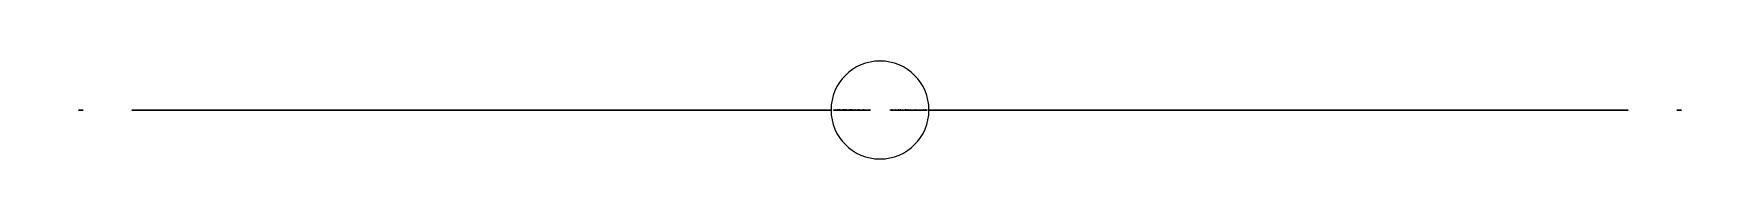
# Model space of a CAD drawing. Header units: millimetres. Extents: x -94 to 94, y -36 to -25.
import ezdxf

# ---------------------------------------------------------------- set-up
doc = ezdxf.new("R2010")
doc.units = ezdxf.units.MM
doc.layers.add('Facebinder', color=7, linetype='CONTINUOUS')

msp = doc.modelspace()

# ---------------------------------------------------------------- linework, layer by layer
at = {"layer": 'Facebinder'}
for p, q in [((-89.4677, -30.5, 49.0347), (-89.4677, -30.5, -49.0347)), ((-83.0347, -30.5, -55.4677), (-5.9653, -30.5, -55.4677)), ((-5.9653, -30.5, 55.4677), (-83.0347, -30.5, 55.4677)), ((-5.10943, -30.5, 5.48711), (-5.10943, -30.5, 4.04199)), ((-5.10943, -30.5, 4.04199), (-1.10943, -30.5, 4.04199)), ((-1.09419, -30.5, -8.28728), (-5.10943, -30.5, -8.28728)), ((-5.10943, -30.5, -8.28728), (-5.10943, -30.5, -8.77813)), ((-5.10943, -30.5, -8.77813), (-1.98138, -30.5, -8.77813)), ((-5.10943, -30.5, 9.5237), (-5.10943, -30.5, 8.07858)), ((-5.10943, -30.5, 8.07858), (-1.10943, -30.5, 8.07858)), ((-4.1826, -30.5, -3.84825), (-4.13992, -30.5, -3.37569)), ((-4.06065, -30.5, -7.02813), (-4.01797, -30.5, -6.51289)), ((-3.27712, -30.5, -6.47935), (-3.21614, -30.5, -6.93972)), ((-3.21614, -30.5, -6.93972), (-1.16126, -30.5, -6.55252)), ((-1.63077, -30.5, -6.15923), (-2.70395, -30.5, -6.37569)), ((-2.57285, -30.5, -9.75984), (-2.09724, -30.5, -9.75984)), ((-1.16126, -30.5, -4.56472), (-1.63077, -30.5, -4.56472)), ((-1.63077, -30.5, -4.56472), (-1.63077, -30.5, -6.15923)), ((-1.16126, -30.5, -6.55252), (-1.16126, -30.5, -4.56472)), ((-1.10943, -30.5, 4.04199), (-1.10943, -30.5, 5.42004)), ((-1.10943, -30.5, 8.07858), (-1.10943, -30.5, 9.45663)), ((-1.09419, -30.5, -8.60435), (-1.09419, -30.5, -8.28728)), ((1.18538, -30.5, 13.2463), (1.18538, -30.5, 11.8011)), ((1.18538, -30.5, 11.8011), (5.18538, -30.5, 11.8011)), ((5.18538, -30.5, 10.9139), (1.18538, -30.5, 10.9139)), ((1.18538, -30.5, 10.9139), (1.18538, -30.5, 10.3713)), ((1.18538, -30.5, 10.3713), (4.32562, -30.5, 8.2676)), ((4.32562, -30.5, 8.2676), (1.18538, -30.5, 8.2676)), ((1.18538, -30.5, 8.2676), (1.18538, -30.5, 7.7615)), ((1.18538, -30.5, 7.7615), (5.18538, -30.5, 7.7615)), ((5.18538, -30.5, 2.56638), (1.18538, -30.5, 2.56638)), ((1.18538, -30.5, 2.56638), (1.18538, -30.5, 2.05724)), ((1.18538, -30.5, 2.05724), (4.53294, -30.5, 2.05724)), ((4.53294, -30.5, 2.05724), (1.18538, -30.5, 0.88955)), ((1.18538, -30.5, 0.88955), (1.18538, -30.5, 0.41394)), ((1.18538, -30.5, 0.41394), (4.59086, -30.5, -0.74459)), ((4.59086, -30.5, -0.74459), (1.18538, -30.5, -0.74459)), ((1.18538, -30.5, -0.74459), (1.18538, -30.5, -1.25374)), ((1.18538, -30.5, -1.25374), (5.18538, -30.5, -1.25374)), ((5.18538, -30.5, -2.08911), (1.18538, -30.5, -2.08911)), ((1.18538, -30.5, -2.08911), (1.18538, -30.5, -2.59825)), ((1.18538, -30.5, -2.59825), (4.53294, -30.5, -2.59825)), ((4.53294, -30.5, -2.59825), (1.18538, -30.5, -3.76593)), ((1.18538, -30.5, -3.76593), (1.18538, -30.5, -4.24154)), ((1.18538, -30.5, -4.24154), (4.59086, -30.5, -5.40008)), ((4.59086, -30.5, -5.40008), (1.18538, -30.5, -5.40008)), ((1.18538, -30.5, -5.40008), (1.18538, -30.5, -5.90923)), ((1.18538, -30.5, -5.90923), (5.18538, -30.5, -5.90923)), ((1.18538, -30.5, -6.91837), (2.39574, -30.5, -7.38179)), ((2.39574, -30.5, -9.05862), (1.18538, -30.5, -9.49764)), ((1.18538, -30.5, -9.49764), (1.18538, -30.5, -10.0586)), ((1.18538, -30.5, -10.0586), (5.18538, -30.5, -8.52203)), ((5.18538, -30.5, -7.94886), (1.18538, -30.5, -6.31472)), ((1.18538, -30.5, -6.31472), (1.18538, -30.5, -6.91837)), ((5.18538, -30.5, -10.5037), (1.18538, -30.5, -10.5037)), ((1.18538, -30.5, -10.5037), (1.18538, -30.5, -11.0342)), ((1.18538, -30.5, -11.0342), (3.06952, -30.5, -11.0342)), ((3.06952, -30.5, -13.1074), (1.18538, -30.5, -13.1074)), ((1.18538, -30.5, -13.1074), (1.18538, -30.5, -13.6379)), ((1.18538, -30.5, -13.6379), (5.18538, -30.5, -13.6379)), ((5.18538, -30.5, 8.30419), (2.04513, -30.5, 10.4078)), ((2.04513, -30.5, 10.4078), (5.18538, -30.5, 10.4078)), ((5.18538, -30.5, -0.45801), (2.35306, -30.5, 0.49016)), ((5.18538, -30.5, -5.1135), (2.35306, -30.5, -4.16533)), ((2.39574, -30.5, -7.38179), (2.39574, -30.5, -9.05862)), ((2.40184, -30.5, 0.89565), (5.18538, -30.5, 1.85602)), ((2.40184, -30.5, -3.75984), (5.18538, -30.5, -2.79947)), ((3.06952, -30.5, -11.0342), (3.06952, -30.5, -13.1074)), ((5.18538, -30.5, -13.1074), (3.54208, -30.5, -13.1074)), ((3.54208, -30.5, -13.1074), (3.54208, -30.5, -11.0342)), ((3.54208, -30.5, -11.0342), (5.18538, -30.5, -11.0342)), ((5.18538, -30.5, 11.8011), (5.18538, -30.5, 13.1792)), ((5.18538, -30.5, 7.7615), (5.18538, -30.5, 8.30419)), ((5.18538, -30.5, 10.4078), (5.18538, -30.5, 10.9139)), ((5.18538, -30.5, -1.25374), (5.18538, -30.5, -0.45801)), ((5.18538, -30.5, 1.85602), (5.18538, -30.5, 2.56638)), ((5.18538, -30.5, -5.90923), (5.18538, -30.5, -5.1135)), ((5.18538, -30.5, -2.79947), (5.18538, -30.5, -2.08911)), ((5.18538, -30.5, -8.52203), (5.18538, -30.5, -7.94886)), ((5.18538, -30.5, -13.6379), (5.18538, -30.5, -13.1074)), ((5.18538, -30.5, -11.0342), (5.18538, -30.5, -10.5037)), ((83.0347, -30.5, 55.4677), (5.9653, -30.5, 55.4677)), ((5.9653, -30.5, -55.4677), (83.0347, -30.5, -55.4677)), ((89.4677, -30.5, -49.0347), (89.4677, -30.5, 49.0347))]:
    msp.add_line(p, q, dxfattribs=at)
for centre, radius, start, end in [((-89, -30.5, 55), 5.46561, 0, 0), ((0, -30.5, -55), 5.46561, 0, 180), ((89, -30.5, -55), 5.46561, 180, 180), ((-89, -30.5, -55), 0.02931, 0, 0), ((0, -30.5, 55), 5.46561, 180, 0), ((89, -30.5, 55), 0.02931, 180, 180)]:
    msp.add_arc(centre, radius, start, end, dxfattribs=at)
for points, degree, knots in [([(-89.4677, -30.5, -49.0347), (-89.4677, -30.5, -49.1828), (-89.3967, -30.5, -49.3307), (-89.2808, -30.5, -49.4242), (-89.1939, -30.5, -49.4943), (-89.0817, -30.5, -49.5338), (-88.9707, -30.5, -49.5344)], 3, [-0.0777298, -0.0777298, -0.0777298, -0.0777298, -0.0333128, -0.0333128, -0.0333128, 0, 0, 0, 0]), ([(-88.9707, -30.5, 49.5344), (-89.1187, -30.5, 49.5336), (-89.2663, -30.5, 49.4618), (-89.3592, -30.5, 49.3454), (-89.4288, -30.5, 49.2582), (-89.4677, -30.5, 49.1457), (-89.4677, -30.5, 49.0347)], 3, [-0.0777298, -0.0777298, -0.0777298, -0.0777298, -0.0333128, -0.0333128, -0.0333128, 0, 0, 0, 0]), ([(-83.5344, -30.5, -54.9707), (-83.5336, -30.5, -55.1187), (-83.4618, -30.5, -55.2663), (-83.3454, -30.5, -55.3592), (-83.2582, -30.5, -55.4288), (-83.1457, -30.5, -55.4677), (-83.0347, -30.5, -55.4677)], 3, [-0.0777298, -0.0777298, -0.0777298, -0.0777298, -0.0333128, -0.0333128, -0.0333128, 0, 0, 0, 0]), ([(-83.0347, -30.5, 55.4677), (-83.1828, -30.5, 55.4677), (-83.3307, -30.5, 55.3967), (-83.4242, -30.5, 55.2808), (-83.4943, -30.5, 55.1939), (-83.5338, -30.5, 55.0817), (-83.5344, -30.5, 54.9707)], 3, [-0.0777298, -0.0777298, -0.0777298, -0.0777298, -0.0333128, -0.0333128, -0.0333128, 0, 0, 0, 0]), ([(-5.46561, -30.5, 54.9707), (-5.46621, -30.5, 55.0817), (-5.50566, -30.5, 55.1939), (-5.57577, -30.5, 55.2808), (-5.66926, -30.5, 55.3967), (-5.81724, -30.5, 55.4677), (-5.9653, -30.5, 55.4677)], 3, [-0.0777298, -0.0777298, -0.0777298, -0.0777298, -0.044417, -0.044417, -0.044417, 0, 0, 0, 0]), ([(-5.9653, -30.5, -55.4677), (-5.81724, -30.5, -55.4677), (-5.66926, -30.5, -55.3967), (-5.57577, -30.5, -55.2808), (-5.50566, -30.5, -55.1939), (-5.46621, -30.5, -55.0817), (-5.46561, -30.5, -54.9707)], 3, [-0.0777298, -0.0777298, -0.0777298, -0.0777298, -0.0333128, -0.0333128, -0.0333128, 0, 0, 0, 0]), ([(-3.13687, -30.5, 1.79199), (-3.84114, -30.5, 1.79199), (-4.27407, -30.5, 1.64717), (-4.70699, -30.5, 1.50236), (-4.94175, -30.5, 1.21425), (-5.17651, -30.5, 0.92614), (-5.17651, -30.5, 0.49016)], 2, [0, 0, 0, 1, 1, 2, 2, 3, 3, 3]), ([(-3.02712, -30.5, -1.29337), (-3.79541, -30.5, -1.29337), (-4.24815, -30.5, -1.45953), (-4.7009, -30.5, -1.62569), (-4.9387, -30.5, -1.95496), (-5.17651, -30.5, -2.28423), (-5.17651, -30.5, -2.7263)], 2, [0, 0, 0, 1, 1, 2, 2, 3, 3, 3]), ([(-5.17651, -30.5, -2.7263), (-5.17651, -30.5, -3.19276), (-4.91584, -30.5, -3.49002), (-4.65517, -30.5, -3.78728), (-4.1826, -30.5, -3.84825)], 2, [0, 0, 0, 1, 1, 2, 2, 2]), ([(-5.17651, -30.5, -5.74155), (-5.17651, -30.5, -6.28728), (-4.87163, -30.5, -6.63331), (-4.56675, -30.5, -6.97935), (-4.06065, -30.5, -7.02813)], 2, [0, 0, 0, 1, 1, 2, 2, 2]), ([(-3.08809, -30.5, 7.34992), (-3.54236, -30.5, 7.34992), (-3.89449, -30.5, 7.24321), (-4.24663, -30.5, 7.1365), (-4.47681, -30.5, 6.97035), (-4.70699, -30.5, 6.80419), (-4.83962, -30.5, 6.60602), (-5.10715, -30.5, 6.2112), (-5.10943, -30.5, 5.48711)], 2, [0, 0, 0, 1, 1, 2, 2, 3, 3, 5, 5, 5]), ([(-3.08809, -30.5, 11.3865), (-3.54236, -30.5, 11.3865), (-3.89449, -30.5, 11.2798), (-4.24663, -30.5, 11.1731), (-4.47681, -30.5, 11.0069), (-4.70699, -30.5, 10.8408), (-4.83962, -30.5, 10.6426), (-5.10715, -30.5, 10.2478), (-5.10943, -30.5, 9.5237)], 2, [0, 0, 0, 1, 1, 2, 2, 3, 3, 5, 5, 5]), ([(-4.13992, -30.5, -3.37569), (-4.47224, -30.5, -3.31472), (-4.62315, -30.5, -3.14551), (-4.77407, -30.5, -2.9763), (-4.77407, -30.5, -2.71411)], 2, [0, 0, 0, 1, 1, 2, 2, 2]), ([(-4.77407, -30.5, -2.71411), (-4.77407, -30.5, -2.4885), (-4.67041, -30.5, -2.31624), (-4.56675, -30.5, -2.14398), (-4.39297, -30.5, -2.03575), (-4.21919, -30.5, -1.92752), (-3.92498, -30.5, -1.85435), (-3.63077, -30.5, -1.78118), (-3.32285, -30.5, -1.78118)], 2, [0, 0, 0, 1, 1, 2, 2, 3, 3, 4, 4, 4]), ([(-4.01797, -30.5, -6.51289), (-4.39602, -30.5, -6.45496), (-4.58504, -30.5, -6.24764), (-4.77407, -30.5, -6.04033), (-4.77407, -30.5, -5.74459)], 2, [0, 0, 0, 1, 1, 2, 2, 2]), ([(-4.77407, -30.5, -5.74459), (-4.77407, -30.5, -5.38484), (-4.50577, -30.5, -5.14094), (-4.23748, -30.5, -4.89703), (-3.79541, -30.5, -4.89703)], 2, [0, 0, 0, 1, 1, 2, 2, 2]), ([(-3.79541, -30.5, -4.89703), (-3.37468, -30.5, -4.89703), (-3.13077, -30.5, -5.13179), (-2.88687, -30.5, -5.36655), (-2.88687, -30.5, -5.75069)], 2, [0, 0, 0, 1, 1, 2, 2, 2]), ([(-3.75273, -30.5, -2.7385), (-3.75273, -30.5, -3.23545), (-3.39297, -30.5, -3.57844), (-3.03321, -30.5, -3.92142), (-2.4448, -30.5, -3.92142)], 2, [0, 0, 0, 1, 1, 2, 2, 2]), ([(-3.22529, -30.5, -1.78423), (-3.46004, -30.5, -1.93057), (-3.60638, -30.5, -2.18514), (-3.75273, -30.5, -2.43972), (-3.75273, -30.5, -2.7385)], 2, [0, 0, 0, 1, 1, 2, 2, 2]), ([(-2.45395, -30.5, -5.61959), (-2.45395, -30.5, -5.0952), (-2.81675, -30.5, -4.73545), (-3.17956, -30.5, -4.37569), (-3.74968, -30.5, -4.37569)], 2, [0, 0, 0, 1, 1, 2, 2, 2]), ([(-2.88687, -30.5, -5.75069), (-2.88687, -30.5, -5.9885), (-2.9951, -30.5, -6.17905), (-3.10334, -30.5, -6.36959), (-3.27712, -30.5, -6.47935)], 2, [0, 0, 0, 1, 1, 2, 2, 2]), ([(-3.13687, -30.5, -0.81472), (-2.42651, -30.5, -0.81472), (-1.99358, -30.5, -0.66838), (-1.56065, -30.5, -0.52203), (-1.32742, -30.5, -0.23545), (-1.09419, -30.5, 0.05114), (-1.09419, -30.5, 0.49016)], 2, [0, 0, 0, 1, 1, 2, 2, 3, 3, 3]), ([(-1.09419, -30.5, 0.49016), (-1.0926, -30.5, 0.91588), (-1.27362, -30.5, 1.24686), (-1.59724, -30.5, 1.4551), (-1.75984, -30.5, 1.55978), (-1.95801, -30.5, 1.64209), (-2.19175, -30.5, 1.70205), (-2.42549, -30.5, 1.76201), (-2.74053, -30.5, 1.79199), (-3.13687, -30.5, 1.79199)], 3, [0, 0, 0, 0, 2, 2, 2, 3, 3, 3, 4, 4, 4, 4]), ([(-1.09419, -30.5, -2.66533), (-1.09419, -30.5, -2.27508), (-1.30456, -30.5, -1.95191), (-1.51492, -30.5, -1.62874), (-1.90364, -30.5, -1.46106), (-2.29236, -30.5, -1.29337), (-3.02712, -30.5, -1.29337)], 2, [0, 0, 0, 1, 1, 2, 2, 3, 3, 3]), ([(-1.98138, -30.5, -8.77813), (-2.14907, -30.5, -8.95496), (-2.31827, -30.5, -9.24307), (-2.48748, -30.5, -9.53118), (-2.57285, -30.5, -9.75984)], 2, [0, 0, 0, 1, 1, 2, 2, 2]), ([(-2.4448, -30.5, -3.92142), (-1.83504, -30.5, -3.92142), (-1.46462, -30.5, -3.56319), (-1.09419, -30.5, -3.20496), (-1.09419, -30.5, -2.66533)], 2, [0, 0, 0, 1, 1, 2, 2, 2]), ([(-2.09724, -30.5, -9.75984), (-1.90517, -30.5, -9.34825), (-1.62925, -30.5, -9.04033), (-1.35334, -30.5, -8.7324), (-1.09419, -30.5, -8.60435)], 2, [0, 0, 0, 1, 1, 2, 2, 2]), ([(3.17928, -30.5, 7.08467), (2.57257, -30.5, 7.08467), (2.09239, -30.5, 6.83925), (1.61221, -30.5, 6.59382), (1.36525, -30.5, 6.1426), (1.1183, -30.5, 5.69138), (1.1183, -30.5, 5.17309)], 2, [0, 0, 0, 1, 1, 2, 2, 3, 3, 3]), ([(1.1183, -30.5, 5.17309), (1.1183, -30.5, 4.60602), (1.39117, -30.5, 4.16089), (1.66403, -30.5, 3.71577), (2.13507, -30.5, 3.48711), (2.60611, -30.5, 3.25846), (3.13355, -30.5, 3.25846)], 2, [0, 0, 0, 1, 1, 2, 2, 3, 3, 3]), ([(3.20672, -30.5, 15.1091), (2.75245, -30.5, 15.1091), (2.40032, -30.5, 15.0024), (2.04818, -30.5, 14.8957), (1.818, -30.5, 14.7295), (1.58782, -30.5, 14.5633), (1.45519, -30.5, 14.3652), (1.18766, -30.5, 13.9703), (1.18538, -30.5, 13.2463)], 2, [0, 0, 0, 1, 1, 2, 2, 3, 3, 5, 5, 5]), ([(3.13355, -30.5, 3.25846), (4.1305, -30.5, 3.25846), (4.693, -30.5, 3.79352), (5.2555, -30.5, 4.32858), (5.2555, -30.5, 5.17309)], 2, [0, 0, 0, 1, 1, 2, 2, 2]), ([(5.2555, -30.5, 5.17309), (5.2555, -30.5, 5.72797), (4.99025, -30.5, 6.17309), (4.72501, -30.5, 6.61821), (4.25245, -30.5, 6.85144), (3.77989, -30.5, 7.08467), (3.17928, -30.5, 7.08467)], 2, [0, 0, 0, 1, 1, 2, 2, 3, 3, 3]), ([(5.9653, -30.5, 55.4677), (5.81724, -30.5, 55.4677), (5.66926, -30.5, 55.3967), (5.57578, -30.5, 55.2808), (5.50566, -30.5, 55.1939), (5.46621, -30.5, 55.0817), (5.46561, -30.5, 54.9707)], 3, [-0.0777298, -0.0777298, -0.0777298, -0.0777298, -0.0333128, -0.0333128, -0.0333128, 0, 0, 0, 0]), ([(5.46561, -30.5, -54.9707), (5.4664, -30.5, -55.1187), (5.53816, -30.5, -55.2663), (5.65456, -30.5, -55.3592), (5.74185, -30.5, -55.4289), (5.85426, -30.5, -55.4677), (5.9653, -30.5, -55.4677)], 3, [-0.0777298, -0.0777298, -0.0777298, -0.0777298, -0.0333128, -0.0333128, -0.0333128, 0, 0, 0, 0]), ([(83.5344, -30.5, 54.9707), (83.5336, -30.5, 55.1187), (83.4618, -30.5, 55.2663), (83.3454, -30.5, 55.3592), (83.2581, -30.5, 55.4288), (83.1457, -30.5, 55.4677), (83.0347, -30.5, 55.4677)], 3, [-0.0777298, -0.0777298, -0.0777298, -0.0777298, -0.0333128, -0.0333128, -0.0333128, 0, 0, 0, 0]), ([(83.0347, -30.5, -55.4677), (83.1828, -30.5, -55.4677), (83.3307, -30.5, -55.3967), (83.4242, -30.5, -55.2808), (83.4943, -30.5, -55.1939), (83.5338, -30.5, -55.0817), (83.5344, -30.5, -54.9707)], 3, [-0.0777298, -0.0777298, -0.0777298, -0.0777298, -0.0333128, -0.0333128, -0.0333128, 0, 0, 0, 0]), ([(89.4677, -30.5, 49.0347), (89.4677, -30.5, 49.1828), (89.3967, -30.5, 49.3307), (89.2808, -30.5, 49.4242), (89.1939, -30.5, 49.4943), (89.0817, -30.5, 49.5338), (88.9707, -30.5, 49.5344)], 3, [-0.0777298, -0.0777298, -0.0777298, -0.0777298, -0.0333128, -0.0333128, -0.0333128, 0, 0, 0, 0]), ([(88.9707, -30.5, -49.5344), (89.1187, -30.5, -49.5336), (89.2663, -30.5, -49.4618), (89.3592, -30.5, -49.3454), (89.4288, -30.5, -49.2581), (89.4677, -30.5, -49.1457), (89.4677, -30.5, -49.0347)], 3, [-0.0777298, -0.0777298, -0.0777298, -0.0777298, -0.0333128, -0.0333128, -0.0333128, 0, 0, 0, 0])]:
    msp.add_open_spline(points, degree=degree, knots=knots, dxfattribs=at)
for points, degree in [([(-5.17651, -30.5, 0.49016), (-5.17651, -30.5, -0.08911), (-4.76492, -30.5, -0.41837)], 2), ([(-4.69175, -30.5, -4.69276), (-5.17651, -30.5, -5.07691), (-5.17651, -30.5, -5.74155)], 2), ([(-4.76492, -30.5, -0.41837), (-4.26187, -30.5, -0.81472), (-3.13687, -30.5, -0.81472)], 2), ([(-3.74968, -30.5, -4.37569), (-4.29541, -30.5, -4.37569), (-4.69175, -30.5, -4.69276)], 2), ([(-3.32285, -30.5, -1.78118), (-3.29236, -30.5, -1.78118), (-3.22529, -30.5, -1.78423)], 2), ([(-1.45395, -30.5, 6.71882), (-1.80443, -30.5, 7.1419), (-2.37582, -30.5, 7.3496), (-3.08809, -30.5, 7.34992)], 3), ([(-1.45395, -30.5, 10.7554), (-1.80443, -30.5, 11.1785), (-2.37582, -30.5, 11.3862), (-3.08809, -30.5, 11.3865)], 3), ([(-2.70395, -30.5, -6.37569), (-2.45395, -30.5, -6.01594), (-2.45395, -30.5, -5.61959)], 2), ([(-1.16736, -30.5, 6.13345), (-1.24663, -30.5, 6.47797), (-1.45395, -30.5, 6.71882)], 2), ([(-1.16736, -30.5, 10.17), (-1.24663, -30.5, 10.5146), (-1.45395, -30.5, 10.7554)], 2), ([(-1.10943, -30.5, 5.42004), (-1.10943, -30.5, 5.8865), (-1.16736, -30.5, 6.13345)], 2), ([(-1.10943, -30.5, 9.45663), (-1.10943, -30.5, 9.92309), (-1.16736, -30.5, 10.17)], 2), ([(2.35306, -30.5, 0.49016), (1.95672, -30.5, 0.62126), (1.7616, -30.5, 0.68224)], 2), ([(1.7616, -30.5, 0.68224), (1.97806, -30.5, 0.74931), (2.40184, -30.5, 0.89565)], 2), ([(2.35306, -30.5, -4.16533), (1.95672, -30.5, -4.03423), (1.7616, -30.5, -3.97325)], 2), ([(1.7616, -30.5, -3.97325), (1.97806, -30.5, -3.90618), (2.40184, -30.5, -3.75984)], 2), ([(4.84086, -30.5, 14.478), (4.49038, -30.5, 14.901), (3.91899, -30.5, 15.1087), (3.20672, -30.5, 15.1091)], 3), ([(5.12745, -30.5, 13.8926), (5.04818, -30.5, 14.2371), (4.84086, -30.5, 14.478)], 2), ([(5.18538, -30.5, 13.1792), (5.18538, -30.5, 13.6457), (5.12745, -30.5, 13.8926)], 2)]:
    msp.add_open_spline(points, degree=degree, dxfattribs=at)

doc.saveas('drawing.dxf')
